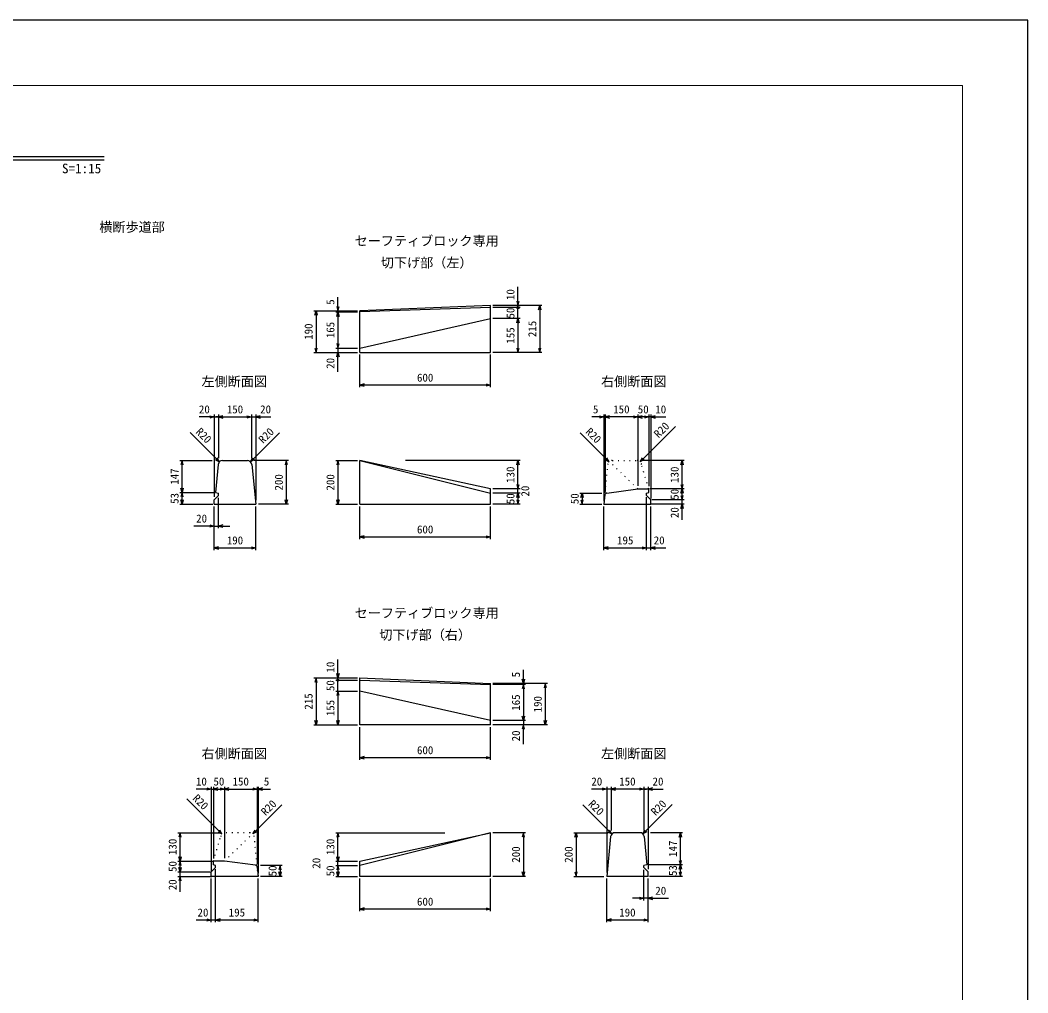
# Model space of a CAD drawing. Units: millimetres, scale not verified. Extents: x -6300 to 6300, y -4455 to 4455.
# Drawn here: x 1683 to 6300, y 0 to 4455 of the extents above; entities that cross this region are included whole.
import ezdxf
from ezdxf.enums import TextEntityAlignment as Align

# ---------------------------------------------------------------- set-up
doc = ezdxf.new("R2010")
doc.units = ezdxf.units.MM
doc.header["$LTSCALE"] = 15
doc.linetypes.add('DOTTED', pattern=[1.75, 0.25, -1.5])
for name, color, linetype, lineweight in [('0-0_DIM', 7, 'Continuous', 25), ('0-1_Defpoints', 5, 'Continuous', 25), ('0-3_OUTLINE', 3, 'Continuous', 25), ('0-4_OUTLINE2', 4, 'DOTTED', 25), ('0-5_TXT', 7, 'Continuous', 25), ('0-6_WAKU', 3, 'Continuous', 13)]:
    doc.layers.add(name, color=color, linetype=linetype, lineweight=lineweight)
doc.styles.add('ＭＳ ゴシック', font='')
doc.styles.get('ＭＳ ゴシック').set_extended_font_data('MS Gothic')

msp = doc.modelspace()

# ---------------------------------------------------------------- linework, layer by layer
at = {"layer": '0-0_DIM'}
for p, q in [((3963.82, 3148.41), (3963.82, 3233.28)), ((4073.82, 3148.41), (3848.82, 3148.41)), ((4063.82, 3148.41), (4063.82, 2933.41)), ((3028.82, 3123.41), (3228.82, 3123.41)), ((3038.82, 3123.41), (3038.82, 2933.41)), ((3128.82, 3118.41), (3228.82, 3118.41)), ((3138.82, 3118.41), (3138.82, 2953.41)), ((3973.82, 3138.41), (3848.82, 3138.41)), ((3973.82, 3088.41), (3848.82, 3088.41)), ((3963.82, 3088.41), (3963.82, 2933.41)), ((3028.82, 2933.41), (3228.82, 2933.41)), ((3128.82, 2953.41), (3228.82, 2953.41)), ((3138.82, 2953.41), (3138.82, 2933.41)), ((3138.82, 2845.04), (3138.82, 2933.41)), ((3238.82, 2773.41), (3238.82, 2923.41)), ((3838.82, 2773.41), (3838.82, 2923.41)), ((4073.82, 2933.41), (3848.82, 2933.41)), ((3838.82, 2783.41), (3238.82, 2783.41)), ((2572.4, 2638.15), (2503.39, 2638.15)), ((2572.4, 2648.15), (2572.4, 2271.2)), ((2572.4, 2638.15), (2592.4, 2638.15)), ((2592.4, 2638.15), (2579.4, 2638.15)), ((2592.4, 2648.15), (2592.4, 2448.15)), ((2592.4, 2638.15), (2742.4, 2638.15)), ((2742.4, 2648.15), (2742.4, 2448.15)), ((2742.4, 2638.15), (2762.4, 2638.15)), ((2762.4, 2648.15), (2762.4, 2255.78)), ((2762.4, 2638.15), (2831.4, 2638.15)), ((4357.9, 2638.15), (4301.76, 2638.15)), ((4357.9, 2648.15), (4357.9, 2252.47)), ((4362.9, 2638.15), (4357.9, 2638.15)), ((4362.9, 2648.15), (4362.9, 2295.81)), ((4512.9, 2638.15), (4362.9, 2638.15)), ((4512.9, 2648.15), (4512.9, 2322.12)), ((4562.9, 2638.15), (4512.9, 2638.15)), ((4562.9, 2648.15), (4562.9, 2320.13)), ((4572.9, 2638.15), (4562.9, 2638.15)), ((4572.9, 2648.15), (4572.9, 2263.98)), ((4572.9, 2638.15), (4641.9, 2638.15)), ((4523.94, 2432.3), (4685.27, 2593.63)), ((2596.35, 2432.3), (2462.21, 2566.44)), ((2738.44, 2432.3), (2871.25, 2565.11)), ((4381.85, 2432.3), (4249.04, 2565.11)), ((2414.89, 2438.15), (2562.4, 2438.15)), ((2424.89, 2291.15), (2424.89, 2438.15)), ((2912.4, 2438.15), (2755.16, 2438.15)), ((2902.4, 2438.15), (2902.4, 2238.15)), ((3128.82, 2438.15), (3228.82, 2438.15)), ((3138.82, 2438.15), (3138.82, 2238.15)), ((3973.82, 2438.15), (3448.82, 2438.15)), ((4725.86, 2438.15), (4532.32, 2438.15)), ((4715.86, 2308.15), (4715.86, 2438.15)), ((2414.89, 2291.15), (2574.23, 2291.15)), ((2424.89, 2238.15), (2424.89, 2291.15)), ((2592.4, 2128.15), (2592.4, 2267.42)), ((3973.82, 2308.15), (3848.82, 2308.15)), ((3973.82, 2288.15), (3848.82, 2288.15)), ((3963.82, 2288.15), (3963.82, 2238.15)), ((4247.9, 2288.15), (4347.9, 2288.15)), ((4257.9, 2288.15), (4257.9, 2238.15)), ((4552.9, 2028.15), (4552.9, 2270.84)), ((4725.86, 2308.15), (4567.7, 2308.15)), ((4715.86, 2258.15), (4715.86, 2308.15)), ((2414.89, 2238.15), (2565.91, 2238.15)), ((2572.4, 2028.15), (2572.4, 2228.15)), ((2762.4, 2028.15), (2762.4, 2228.15)), ((2912.4, 2238.15), (2775.19, 2238.15)), ((3128.82, 2238.15), (3228.82, 2238.15)), ((3238.82, 2078.15), (3238.82, 2228.15)), ((3838.82, 2078.15), (3838.82, 2228.15)), ((3973.82, 2238.15), (3848.82, 2238.15)), ((4247.9, 2238.15), (4347.9, 2238.15)), ((4357.9, 2028.15), (4357.9, 2228.15)), ((4725.86, 2238.15), (4570.34, 2238.15)), ((4572.9, 2028.15), (4572.9, 2228.15)), ((4725.86, 2258.15), (4577.9, 2258.15)), ((4715.86, 2238.15), (4715.86, 2258.15)), ((4715.86, 2167.04), (4715.86, 2238.15)), ((2572.4, 2138.15), (2478.81, 2138.15)), ((2572.4, 2138.15), (2592.4, 2138.15)), ((2592.4, 2138.15), (2643.5, 2138.15)), ((3238.82, 2088.15), (3838.82, 2088.15)), ((2572.4, 2038.15), (2762.4, 2038.15)), ((4357.9, 2038.15), (4552.9, 2038.15)), ((4552.9, 2038.15), (4572.9, 2038.15)), ((4572.9, 2038.15), (4641.75, 2038.15)), ((3138.82, 1442.04), (3138.82, 1526.91)), ((3028.82, 1442.04), (3228.82, 1442.04)), ((3038.82, 1442.04), (3038.82, 1227.04)), ((3128.82, 1432.04), (3228.82, 1432.04)), ((4098.82, 1417.04), (3848.82, 1417.04)), ((3998.82, 1412.04), (3848.82, 1412.04)), ((3988.82, 1412.04), (3988.82, 1247.04)), ((4088.82, 1417.04), (4088.82, 1227.04)), ((3128.82, 1382.04), (3228.82, 1382.04)), ((3138.82, 1382.04), (3138.82, 1227.04)), ((3998.82, 1247.04), (3848.82, 1247.04)), ((3988.82, 1247.04), (3988.82, 1227.04)), ((3028.82, 1227.04), (3228.82, 1227.04)), ((3238.82, 1067.04), (3238.82, 1217.04)), ((3838.82, 1067.04), (3838.82, 1217.04)), ((4098.82, 1227.04), (3848.82, 1227.04)), ((3988.82, 1138.66), (3988.82, 1227.04)), ((3838.82, 1077.04), (3238.82, 1077.04)), ((2558.83, 933.58), (2489.83, 933.58)), ((2558.83, 943.58), (2558.83, 559.4)), ((2558.83, 933.58), (2568.83, 933.58)), ((2568.83, 943.58), (2568.83, 615.56)), ((2568.83, 933.58), (2618.83, 933.58)), ((2618.83, 943.58), (2618.83, 617.54)), ((2618.83, 933.58), (2768.83, 933.58)), ((2768.83, 943.58), (2768.83, 591.24)), ((2768.83, 933.58), (2773.83, 933.58)), ((2773.83, 943.58), (2773.83, 547.9)), ((2773.83, 933.58), (2829.97, 933.58)), ((4370.4, 933.58), (4301.4, 933.58)), ((4370.4, 943.58), (4370.4, 551.21)), ((4390.4, 933.58), (4370.4, 933.58)), ((4390.4, 943.58), (4390.4, 743.58)), ((4540.4, 933.58), (4390.4, 933.58)), ((4540.4, 943.58), (4540.4, 743.58)), ((4540.4, 933.58), (4553.4, 933.58)), ((4560.4, 933.58), (4540.4, 933.58)), ((4560.4, 943.58), (4560.4, 566.63)), ((4560.4, 933.58), (4629.4, 933.58)), ((2607.79, 727.72), (2446.46, 889.05)), ((2749.87, 727.72), (2882.69, 860.54)), ((4394.35, 727.72), (4261.54, 860.54)), ((4536.44, 727.72), (4670.58, 861.86)), ((2405.87, 733.58), (2599.41, 733.58)), ((2415.87, 603.58), (2415.87, 733.58)), ((3128.82, 733.58), (3628.82, 733.58)), ((3998.82, 733.58), (3848.82, 733.58)), ((3988.82, 733.58), (3988.82, 533.58)), ((4220.4, 733.58), (4377.64, 733.58)), ((4230.4, 733.58), (4230.4, 533.58)), ((4717.9, 733.58), (4570.4, 733.58)), ((4707.9, 586.58), (4707.9, 733.58)), ((2405.87, 603.58), (2564.03, 603.58)), ((2415.87, 553.58), (2415.87, 603.58)), ((3128.82, 603.58), (3228.82, 603.58)), ((2578.83, 323.58), (2578.83, 566.27)), ((2883.83, 583.58), (2783.83, 583.58)), ((2873.83, 583.58), (2873.83, 533.58)), ((3128.82, 583.58), (3228.82, 583.58)), ((3138.82, 583.58), (3138.82, 533.58)), ((4540.4, 423.58), (4540.4, 562.85)), ((4717.9, 586.58), (4558.56, 586.58)), ((4707.9, 533.58), (4707.9, 586.58)), ((2405.87, 553.58), (2553.83, 553.58)), ((2405.87, 533.58), (2561.38, 533.58)), ((2415.87, 533.58), (2415.87, 553.58)), ((2415.87, 462.47), (2415.87, 533.58)), ((2558.83, 323.58), (2558.83, 523.58)), ((2773.83, 323.58), (2773.83, 523.58)), ((2883.83, 533.58), (2783.83, 533.58)), ((3128.82, 533.58), (3228.82, 533.58)), ((3238.82, 373.58), (3238.82, 523.58)), ((3838.82, 373.58), (3838.82, 523.58)), ((3998.82, 533.58), (3848.82, 533.58)), ((4220.4, 533.58), (4357.61, 533.58)), ((4370.4, 323.58), (4370.4, 523.58)), ((4560.4, 323.58), (4560.4, 523.58)), ((4717.9, 533.58), (4566.88, 533.58)), ((4540.4, 433.58), (4489.29, 433.58)), ((4560.4, 433.58), (4540.4, 433.58)), ((4560.4, 433.58), (4653.98, 433.58)), ((3838.82, 383.58), (3238.82, 383.58)), ((2558.83, 333.58), (2489.98, 333.58)), ((2578.83, 333.58), (2558.83, 333.58)), ((2773.83, 333.58), (2578.83, 333.58)), ((4560.4, 333.58), (4370.4, 333.58))]:
    msp.add_line(p, q, dxfattribs=at)
for points in [[(3138.82, 3118.41), (3138.82, 3123.41), (3138.82, 3186)], [(3133.46, 3143.41), (3138.82, 3123.41), (3144.18, 3143.41)], [(3958.46, 3168.41), (3963.82, 3148.41), (3969.18, 3168.41)], [(3963.82, 3088.41), (3963.82, 3138.41), (3963.82, 3148.41)], [(4058.46, 3128.41), (4063.82, 3148.41), (4069.18, 3128.41)], [(3033.46, 3103.41), (3038.82, 3123.41), (3044.18, 3103.41)], [(3133.46, 3098.41), (3138.82, 3118.41), (3144.18, 3098.41)], [(3958.46, 3068.41), (3963.82, 3088.41), (3969.18, 3068.41)], [(3133.46, 2973.41), (3138.82, 2953.41), (3144.18, 2973.41)], [(3033.46, 2953.41), (3038.82, 2933.41), (3044.18, 2953.41)], [(3133.46, 2913.41), (3138.82, 2933.41), (3144.18, 2913.41)], [(3958.46, 2953.41), (3963.82, 2933.41), (3969.18, 2953.41)], [(4058.46, 2953.41), (4063.82, 2933.41), (4069.18, 2953.41)], [(3258.82, 2788.77), (3238.82, 2783.41), (3258.82, 2778.05)], [(3818.82, 2788.77), (3838.82, 2783.41), (3818.82, 2778.05)], [(2552.4, 2643.51), (2572.4, 2638.15), (2552.4, 2632.79)], [(2612.4, 2643.51), (2592.4, 2638.15), (2612.4, 2632.79)], [(2722.4, 2643.51), (2742.4, 2638.15), (2722.4, 2632.79)], [(2782.4, 2643.51), (2762.4, 2638.15), (2782.4, 2632.79)], [(4337.9, 2643.51), (4357.9, 2638.15), (4337.9, 2632.79)], [(4382.9, 2643.51), (4362.9, 2638.15), (4382.9, 2632.79)], [(4492.9, 2643.51), (4512.9, 2638.15), (4492.9, 2632.79)], [(4532.9, 2643.51), (4512.9, 2638.15), (4532.9, 2632.79)], [(4542.9, 2643.51), (4562.9, 2638.15), (4542.9, 2632.79)], [(4592.9, 2643.51), (4572.9, 2638.15), (4592.9, 2632.79)], [(2578.42, 2442.65), (2596.35, 2432.3), (2586, 2450.23)], [(2756.37, 2442.65), (2738.44, 2432.3), (2748.79, 2450.23)], [(4363.92, 2442.65), (4381.85, 2432.3), (4371.5, 2450.23)], [(4541.87, 2442.65), (4523.94, 2432.3), (4534.29, 2450.23)], [(2430.25, 2418.15), (2424.89, 2438.15), (2419.53, 2418.15)], [(2907.75, 2418.15), (2902.4, 2438.15), (2897.04, 2418.15)], [(3144.18, 2418.15), (3138.82, 2438.15), (3133.46, 2418.15)], [(3958.46, 2418.15), (3963.82, 2438.15), (3969.18, 2418.15)], [(3963.82, 2288.15), (3963.82, 2308.15), (3963.82, 2438.15)], [(4710.5, 2418.15), (4715.86, 2438.15), (4721.22, 2418.15)], [(2430.25, 2311.15), (2424.89, 2291.15), (2419.53, 2311.15)], [(3958.46, 2328.15), (3963.82, 2308.15), (3969.18, 2328.15)], [(4710.5, 2328.15), (4715.86, 2308.15), (4721.22, 2328.15)], [(2430.25, 2271.15), (2424.89, 2291.15), (2419.53, 2271.15)], [(3958.46, 2268.15), (3963.82, 2288.15), (3969.18, 2268.15)], [(4252.54, 2268.15), (4257.9, 2288.15), (4263.26, 2268.15)], [(4710.5, 2288.15), (4715.86, 2308.15), (4721.22, 2288.15)], [(4710.5, 2278.15), (4715.86, 2258.15), (4721.22, 2278.15)], [(2430.25, 2258.15), (2424.89, 2238.15), (2419.53, 2258.15)], [(2907.75, 2258.15), (2902.4, 2238.15), (2897.04, 2258.15)], [(3144.18, 2258.15), (3138.82, 2238.15), (3133.46, 2258.15)], [(3958.46, 2258.15), (3963.82, 2238.15), (3969.18, 2258.15)], [(4252.54, 2258.15), (4257.9, 2238.15), (4263.26, 2258.15)], [(4710.5, 2218.15), (4715.86, 2238.15), (4721.22, 2218.15)], [(2552.4, 2143.51), (2572.4, 2138.15), (2552.4, 2132.79)], [(2612.4, 2143.51), (2592.4, 2138.15), (2612.4, 2132.79)], [(3258.82, 2093.51), (3238.82, 2088.15), (3258.82, 2082.79)], [(3818.82, 2093.51), (3838.82, 2088.15), (3818.82, 2082.79)], [(2592.4, 2043.51), (2572.4, 2038.15), (2592.4, 2032.79)], [(2742.4, 2043.51), (2762.4, 2038.15), (2742.4, 2032.79)], [(4377.9, 2043.51), (4357.9, 2038.15), (4377.9, 2032.79)], [(4532.9, 2043.51), (4552.9, 2038.15), (4532.9, 2032.79)], [(4592.9, 2043.51), (4572.9, 2038.15), (4592.9, 2032.79)], [(3988.82, 1412.04), (3988.82, 1417.04), (3988.82, 1479.63)], [(3044.18, 1422.04), (3038.82, 1442.04), (3033.46, 1422.04)], [(3144.18, 1462.04), (3138.82, 1442.04), (3133.46, 1462.04)], [(3138.82, 1382.04), (3138.82, 1432.04), (3138.82, 1442.04)], [(3994.18, 1437.04), (3988.82, 1417.04), (3983.46, 1437.04)], [(3994.18, 1392.04), (3988.82, 1412.04), (3983.46, 1392.04)], [(4094.18, 1397.04), (4088.82, 1417.04), (4083.46, 1397.04)], [(3144.18, 1362.04), (3138.82, 1382.04), (3133.46, 1362.04)], [(3044.18, 1247.04), (3038.82, 1227.04), (3033.46, 1247.04)], [(3144.18, 1247.04), (3138.82, 1227.04), (3133.46, 1247.04)], [(3994.18, 1267.04), (3988.82, 1247.04), (3983.46, 1267.04)], [(4094.18, 1247.04), (4088.82, 1227.04), (4083.46, 1247.04)], [(3994.18, 1207.04), (3988.82, 1227.04), (3983.46, 1207.04)], [(3258.82, 1082.4), (3238.82, 1077.04), (3258.82, 1071.68)], [(3818.82, 1082.4), (3838.82, 1077.04), (3818.82, 1071.68)], [(2538.83, 938.94), (2558.83, 933.58), (2538.83, 928.22)], [(2588.83, 938.94), (2568.83, 933.58), (2588.83, 928.22)], [(2598.83, 938.94), (2618.83, 933.58), (2598.83, 928.22)], [(2638.83, 938.94), (2618.83, 933.58), (2638.83, 928.22)], [(2748.83, 938.94), (2768.83, 933.58), (2748.83, 928.22)], [(2793.83, 938.94), (2773.83, 933.58), (2793.83, 928.22)], [(4350.4, 938.94), (4370.4, 933.58), (4350.4, 928.22)], [(4410.4, 938.94), (4390.4, 933.58), (4410.4, 928.22)], [(4520.4, 938.94), (4540.4, 933.58), (4520.4, 928.22)], [(4580.4, 938.94), (4560.4, 933.58), (4580.4, 928.22)], [(2589.86, 738.07), (2607.79, 727.72), (2597.43, 745.65)], [(2767.8, 738.07), (2749.87, 727.72), (2760.23, 745.65)], [(4376.42, 738.07), (4394.35, 727.72), (4384, 745.65)], [(4554.37, 738.07), (4536.44, 727.72), (4546.79, 745.65)], [(2421.22, 713.58), (2415.87, 733.58), (2410.51, 713.58)], [(3144.18, 713.58), (3138.82, 733.58), (3133.46, 713.58)], [(3138.82, 583.58), (3138.82, 603.58), (3138.82, 733.58)], [(3994.18, 713.58), (3988.82, 733.58), (3983.46, 713.58)], [(4225.04, 713.58), (4230.4, 733.58), (4235.76, 713.58)], [(4702.54, 713.58), (4707.9, 733.58), (4713.26, 713.58)], [(2421.22, 623.58), (2415.87, 603.58), (2410.51, 623.58)], [(2421.22, 583.58), (2415.87, 603.58), (2410.51, 583.58)], [(3144.18, 623.58), (3138.82, 603.58), (3133.46, 623.58)], [(4702.54, 606.58), (4707.9, 586.58), (4713.26, 606.58)], [(2421.22, 573.58), (2415.87, 553.58), (2410.51, 573.58)], [(2879.19, 563.58), (2873.83, 583.58), (2868.47, 563.58)], [(3144.18, 563.58), (3138.82, 583.58), (3133.46, 563.58)], [(4702.54, 566.58), (4707.9, 586.58), (4713.26, 566.58)], [(2421.22, 513.58), (2415.87, 533.58), (2410.51, 513.58)], [(2879.19, 553.58), (2873.83, 533.58), (2868.47, 553.58)], [(3144.18, 553.58), (3138.82, 533.58), (3133.46, 553.58)], [(3994.18, 553.58), (3988.82, 533.58), (3983.46, 553.58)], [(4225.04, 553.58), (4230.4, 533.58), (4235.76, 553.58)], [(4702.54, 553.58), (4707.9, 533.58), (4713.26, 553.58)], [(4520.4, 438.94), (4540.4, 433.58), (4520.4, 428.22)], [(4580.4, 438.94), (4560.4, 433.58), (4580.4, 428.22)], [(3258.82, 388.94), (3238.82, 383.58), (3258.82, 378.22)], [(3818.82, 388.94), (3838.82, 383.58), (3818.82, 378.22)], [(2538.83, 338.94), (2558.83, 333.58), (2538.83, 328.22)], [(2598.83, 338.94), (2578.83, 333.58), (2598.83, 328.22)], [(2753.83, 338.94), (2773.83, 333.58), (2753.83, 328.22)], [(4390.4, 338.94), (4370.4, 333.58), (4390.4, 328.22)], [(4540.4, 338.94), (4560.4, 333.58), (4540.4, 328.22)]]:
    msp.add_lwpolyline(points, dxfattribs=at)
for centre in [(3963.82, 3138.41), (3138.82, 1432.04)]:
    msp.add_circle(centre, 5, dxfattribs=at)
at = {"layer": '0-1_Defpoints'}
msp.add_lwpolyline([(-6300, -4455), (6300, -4455), (6300, 4455), (-6300, 4455)], close=True, dxfattribs=at)
at = {"layer": '0-3_OUTLINE'}
for p, q in [((3838.82, 3138.41), (3238.82, 3118.41)), ((3238.82, 2933.41), (3238.82, 3123.41)), ((3238.82, 2953.41), (3838.82, 3088.41)), ((3238.82, 2933.41), (3838.82, 2933.41)), ((2610.5, 2438.15), (2724.3, 2438.15)), ((2744.2, 2420.14), (2762.4, 2238.15)), ((3838.82, 2308.15), (3238.82, 2438.15)), ((3838.82, 2238.15), (3838.82, 2308.15)), ((4362.11, 2280.28), (4357.9, 2238.15)), ((4370.74, 2289.2), (4512.9, 2308.15)), ((4512.9, 2308.15), (4562.9, 2308.15)), ((2572.4, 2238.15), (2572.4, 2258.15)), ((2572.4, 2238.15), (2762.4, 2238.15)), ((3238.82, 2238.15), (3838.82, 2238.15)), ((3238.82, 1432.04), (3838.82, 1412.04)), ((3838.82, 1227.04), (3838.82, 1417.04)), ((3838.82, 1247.04), (3238.82, 1382.04)), ((3838.82, 1227.04), (3238.82, 1227.04)), ((3238.82, 603.58), (3838.82, 733.58)), ((4388.6, 715.57), (4370.4, 533.58)), ((4522.3, 733.58), (4408.5, 733.58)), ((2618.83, 603.58), (2568.83, 603.58)), ((2760.99, 584.62), (2618.83, 603.58)), ((3238.82, 533.58), (3238.82, 603.58)), ((2769.62, 575.71), (2773.83, 533.58)), ((3838.82, 533.58), (3238.82, 533.58)), ((4560.4, 533.58), (4370.4, 533.58)), ((4560.4, 533.58), (4560.4, 553.58))]:
    msp.add_line(p, q, dxfattribs=at)
for points in [[(3838.82, 2933.41), (3838.82, 3148.41), (3238.82, 3123.41)], [(2590.59, 2420.14), (2577.7, 2291.15), (2592.4, 2288.15)], [(3238.82, 2238.15), (3238.82, 2438.15), (3838.82, 2288.15)], [(2572.4, 2258.15), (2592.4, 2278.15), (2592.4, 2288.15)], [(4357.9, 2238.15), (4572.9, 2238.15), (4572.9, 2258.15), (4552.9, 2278.15)], [(4552.9, 2278.15), (4552.9, 2288.15), (4562.9, 2291.15), (4562.9, 2308.15)], [(3238.82, 1227.04), (3238.82, 1442.04), (3838.82, 1417.04)], [(3838.82, 533.58), (3838.82, 733.58), (3238.82, 583.58)], [(4542.2, 715.57), (4555.1, 586.58), (4540.4, 583.58)], [(2578.83, 573.58), (2578.83, 583.58), (2568.83, 586.58), (2568.83, 603.58)], [(2773.83, 533.58), (2558.83, 533.58), (2558.83, 553.58), (2578.83, 573.58)], [(4560.4, 553.58), (4540.4, 573.58), (4540.4, 583.58)]]:
    msp.add_lwpolyline(points, dxfattribs=at)
for centre, radius, start, end in [((2610.5, 2418.15), 20, 90, 174.28941), ((2724.3, 2418.15), 20, 5.71059, 90), ((4372.06, 2279.29), 10, 97.59464, 174.28941), ((4408.5, 713.58), 20, 90, 174.28941), ((4522.3, 713.58), 20, 5.71059, 90), ((2759.67, 574.71), 10, 5.71059, 82.40536)]:
    msp.add_arc(centre, radius, start, end, dxfattribs=at)
at = {"layer": '0-4_OUTLINE2'}
for p, q in [((4357.9, 2238.15), (4376.1, 2420.14)), ((4512.9, 2308.15), (4382.94, 2433.3)), ((4396, 2438.15), (4509.8, 2438.15)), ((4562.9, 2308.15), (4529.7, 2420.14)), ((2568.83, 603.58), (2602.03, 715.57)), ((2618.83, 603.58), (2748.79, 728.73)), ((2735.73, 733.58), (2621.93, 733.58)), ((2773.83, 533.58), (2755.63, 715.57))]:
    msp.add_line(p, q, dxfattribs=at)
for centre, start, end in [((4396, 2418.15), 90, 174.28941), ((4509.8, 2418.15), 5.71059, 90), ((2621.93, 713.58), 90, 174.28941), ((2735.73, 713.58), 5.71059, 90)]:
    msp.add_arc(centre, 20, start, end, dxfattribs=at)
at = {"layer": '0-5_TXT'}
for p, q in [((-2068.06, 3830), (2068.06, 3830)), ((-2068.06, 3815.6), (2068.06, 3815.6))]:
    msp.add_line(p, q, dxfattribs=at)
at = {"layer": '0-6_WAKU'}
msp.add_lwpolyline([(-6000, -4155), (6000, -4155), (6000, 4155), (-6000, 4155)], close=True, dxfattribs=at)

# ---------------------------------------------------------------- texts
at = {"layer": '0-0_DIM', "style": 'ＭＳ ゴシック'}
for s, rotation, p in [('10', 90, (3958.82, 3173.18)), ('5', 90, (3133.82, 3151.35)), ('50', 90, (3958.82, 3088.41)), ('190', 90, (3033.82, 2990.91)), ('165', 90, (3133.82, 2998.41)), ('215', 90, (4058.82, 3003.41)), ('155', 90, (3958.82, 2973.41)), ('20', 90, (3133.82, 2858.22)), ('R20', 315, (2477.25, 2558.47)), ('R20', 45, (2804.59, 2505.52)), ('R20', 315, (4262.67, 2558.56)), ('R20', 45, (4615.94, 2531.36)), ('130', 90, (3958.82, 2335.65)), ('130', 90, (4710.86, 2335.65)), ('147', 90, (2419.89, 2327.15)), ('200', 90, (2897.4, 2300.65)), ('200', 90, (3133.82, 2300.65)), ('20', 90, (4026.27, 2273.15)), ('53', 90, (2419.89, 2239.65)), ('50', 90, (3958.82, 2238.15)), ('50', 90, (4252.9, 2238.15)), ('50', 90, (4710.86, 2258.15)), ('20', 90, (4710.86, 2174.46)), ('10', 90, (3133.82, 1466.81)), ('5', 90, (3983.82, 1444.98)), ('50', 90, (3133.82, 1382.04)), ('215', 90, (3033.82, 1297.04)), ('165', 90, (3983.82, 1292.04)), ('190', 90, (4083.82, 1284.54)), ('155', 90, (3133.82, 1267.04)), ('20', 90, (3983.82, 1151.85)), ('R20', 315, (2462.76, 879.82)), ('R20', 45, (2816.03, 800.95)), ('R20', 315, (4275.17, 853.98)), ('R20', 45, (4602.51, 800.87)), ('130', 90, (2410.87, 631.08)), ('130', 90, (3133.82, 631.08)), ('147', 90, (4702.9, 622.58)), ('200', 90, (3983.82, 596.08)), ('200', 90, (4225.4, 596.08)), ('50', 90, (2410.87, 553.58)), ('20', 90, (3069.43, 568.58)), ('50', 90, (2868.83, 533.58)), ('50', 90, (3133.82, 533.58)), ('53', 90, (4702.9, 535.08)), ('20', 90, (2410.87, 469.88))]:
    msp.add_text(s, height=36.66, rotation=rotation, dxfattribs=at).set_placement(p, align=Align.BOTTOM_LEFT)
for s, p in [('600', (3501.32, 2788.41)), ('20', (2502.18, 2643.15)), ('150', (2629.9, 2643.15)), ('20', (2782.61, 2643.15)), ('5', (4307.2, 2643.15)), ('150', (4400.4, 2643.15)), ('50', (4512.9, 2643.15)), ('10', (4593.08, 2643.15)), ('20', (2489.59, 2143.15)), ('600', (3501.32, 2093.15)), ('190', (2629.9, 2043.15)), ('195', (4417.9, 2043.15)), ('20', (4585.92, 2043.15)), ('600', (3501.32, 1082.04)), ('10', (2488.65, 938.58)), ('50', (2568.83, 938.58)), ('150', (2656.33, 938.58)), ('5', (2799.53, 938.58)), ('20', (4300.19, 938.58)), ('150', (4427.9, 938.58)), ('20', (4580.61, 938.58)), ('20', (4593.2, 438.58)), ('600', (3501.32, 388.58)), ('20', (2495.81, 338.58)), ('195', (2638.83, 338.58)), ('190', (4427.9, 338.58))]:
    msp.add_text(s, height=36.66, dxfattribs=at).set_placement(p, align=Align.BOTTOM_LEFT)
at = {"layer": '0-5_TXT', "style": 'ＭＳ ゴシック'}
for s, p in [('S', (1874.7, 3740.48)), ('1', (1934.7, 3740.48)), ('1', (1994.7, 3740.48)), ('5', (2024.7, 3740.48)), ('=', (1904.7, 3740.48)), (':', (1964.7, 3740.48)), ('横断歩道部', (2045.79, 3472.46)), ('セーフティブロック専用', (3215.78, 3409.16)), ('切下げ部（左）', (3335.78, 3309.16)), ('左側断面図', (2513.95, 2765.22)), ('右側断面図', (4344.37, 2765.22)), ('セーフティブロック専用', (3215.78, 1704.58)), ('切下げ部（右）', (3328.82, 1604.58)), ('右側断面図', (2513.95, 1060.64)), ('左側断面図', (4344.37, 1060.64))]:
    msp.add_text(s, height=43.99, dxfattribs=at).set_placement(p, align=Align.BOTTOM_LEFT)

doc.saveas('drawing.dxf')
